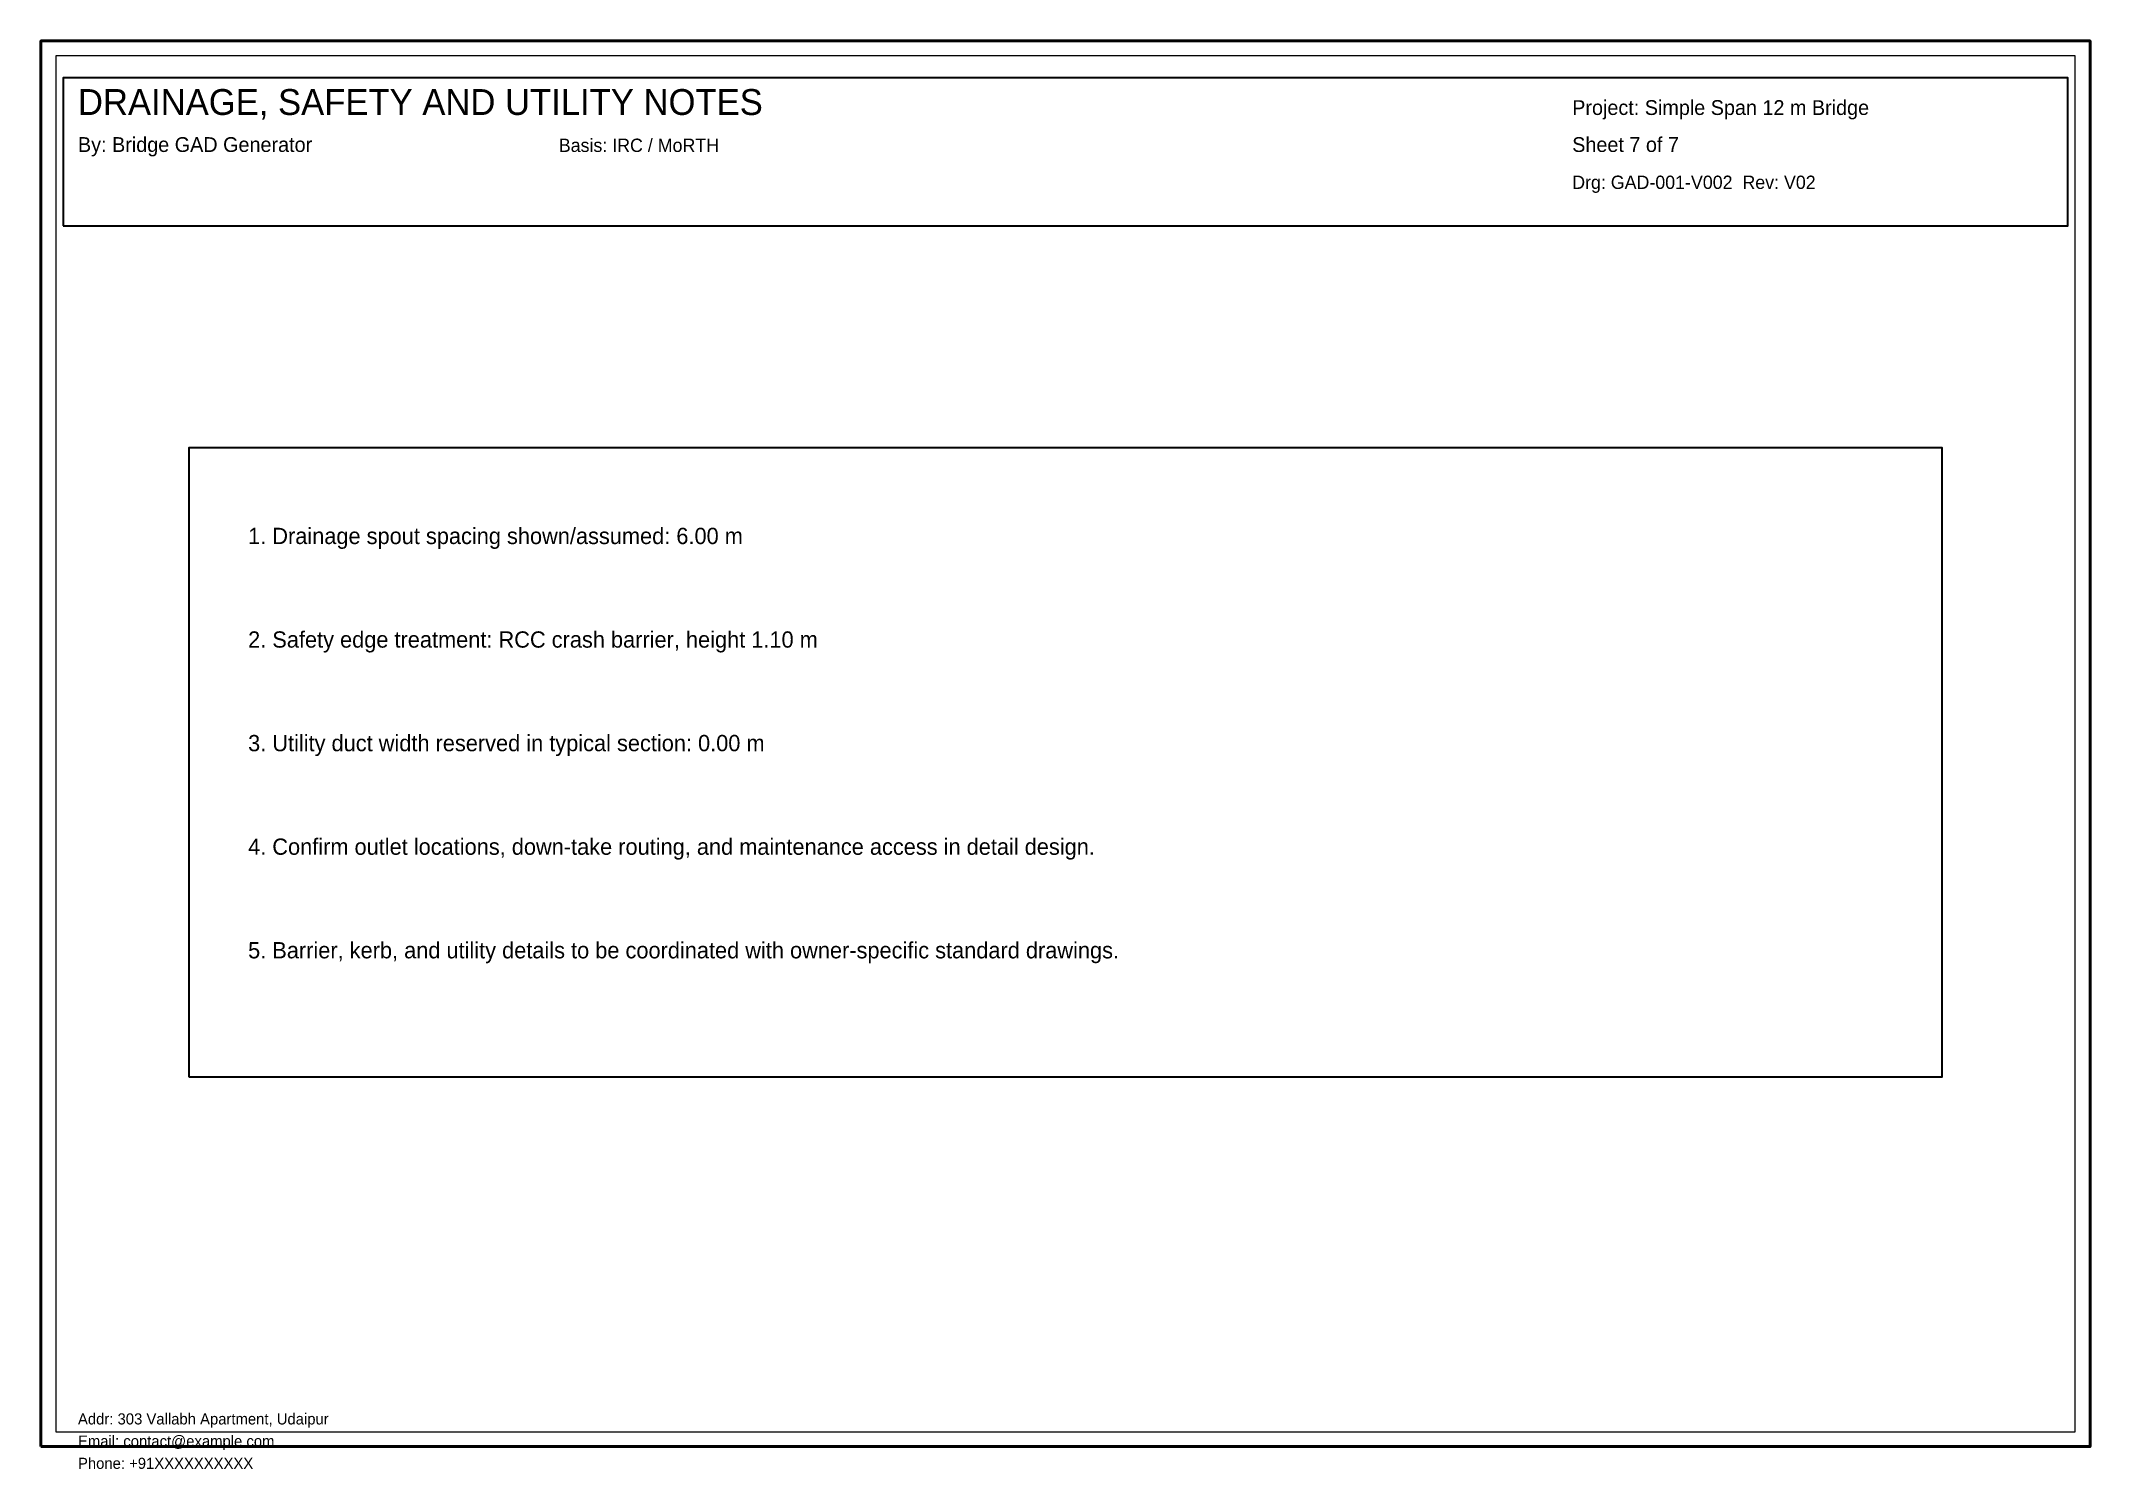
# Model space of a CAD drawing. Header units: metres. Extents: x 10 to 287, y 7 to 200.
import ezdxf

# ---------------------------------------------------------------- set-up
doc = ezdxf.new("R2010")
doc.units = ezdxf.units.M

msp = doc.modelspace()

# ---------------------------------------------------------------- linework, layer by layer
at = {"lineweight": 50}
msp.add_lwpolyline([(10, 10), (287, 10), (287, 200), (10, 200), (10, 10)], dxfattribs=at)
at = {"lineweight": 25}
msp.add_lwpolyline([(12, 12), (285, 12), (285, 198), (12, 198), (12, 12)], dxfattribs=at)
at = {"lineweight": 35}
for points in [[(13, 175), (284, 175), (284, 195), (13, 195), (13, 175)], [(30, 60), (267, 60), (267, 145), (30, 145), (30, 60)]]:
    msp.add_lwpolyline(points, dxfattribs=at)

# ---------------------------------------------------------------- texts
for s, height, p in [('DRAINAGE, SAFETY AND UTILITY NOTES', 3.5, (15, 190)), ('Project: Simple Span 12 m Bridge', 2, (217, 190)), ('By: Bridge GAD Generator', 2, (15, 185)), ('Basis: IRC / MoRTH', 1.8, (80, 185)), ('Sheet 7 of 7', 2, (217, 185)), ('Drg: GAD-001-V002  Rev: V02', 1.8, (217, 180)), ('1. Drainage spout spacing shown/assumed: 6.00 m', 2.2, (38, 132)), ('2. Safety edge treatment: RCC crash barrier, height 1.10 m', 2.2, (38, 118)), ('3. Utility duct width reserved in typical section: 0.00 m', 2.2, (38, 104)), ('4. Confirm outlet locations, down-take routing, and maintenance access in detail design.', 2.2, (38, 90)), ('5. Barrier, kerb, and utility details to be coordinated with owner-specific standard drawings.', 2.2, (38, 76)), ('Addr: 303 Vallabh Apartment, Udaipur', 1.5, (15, 13)), ('Email: contact@example.com', 1.5, (15, 10)), ('Phone: +91XXXXXXXXXX', 1.5, (15, 7))]:
    msp.add_text(s, height=height).set_placement(p)

doc.saveas('drawing.dxf')
